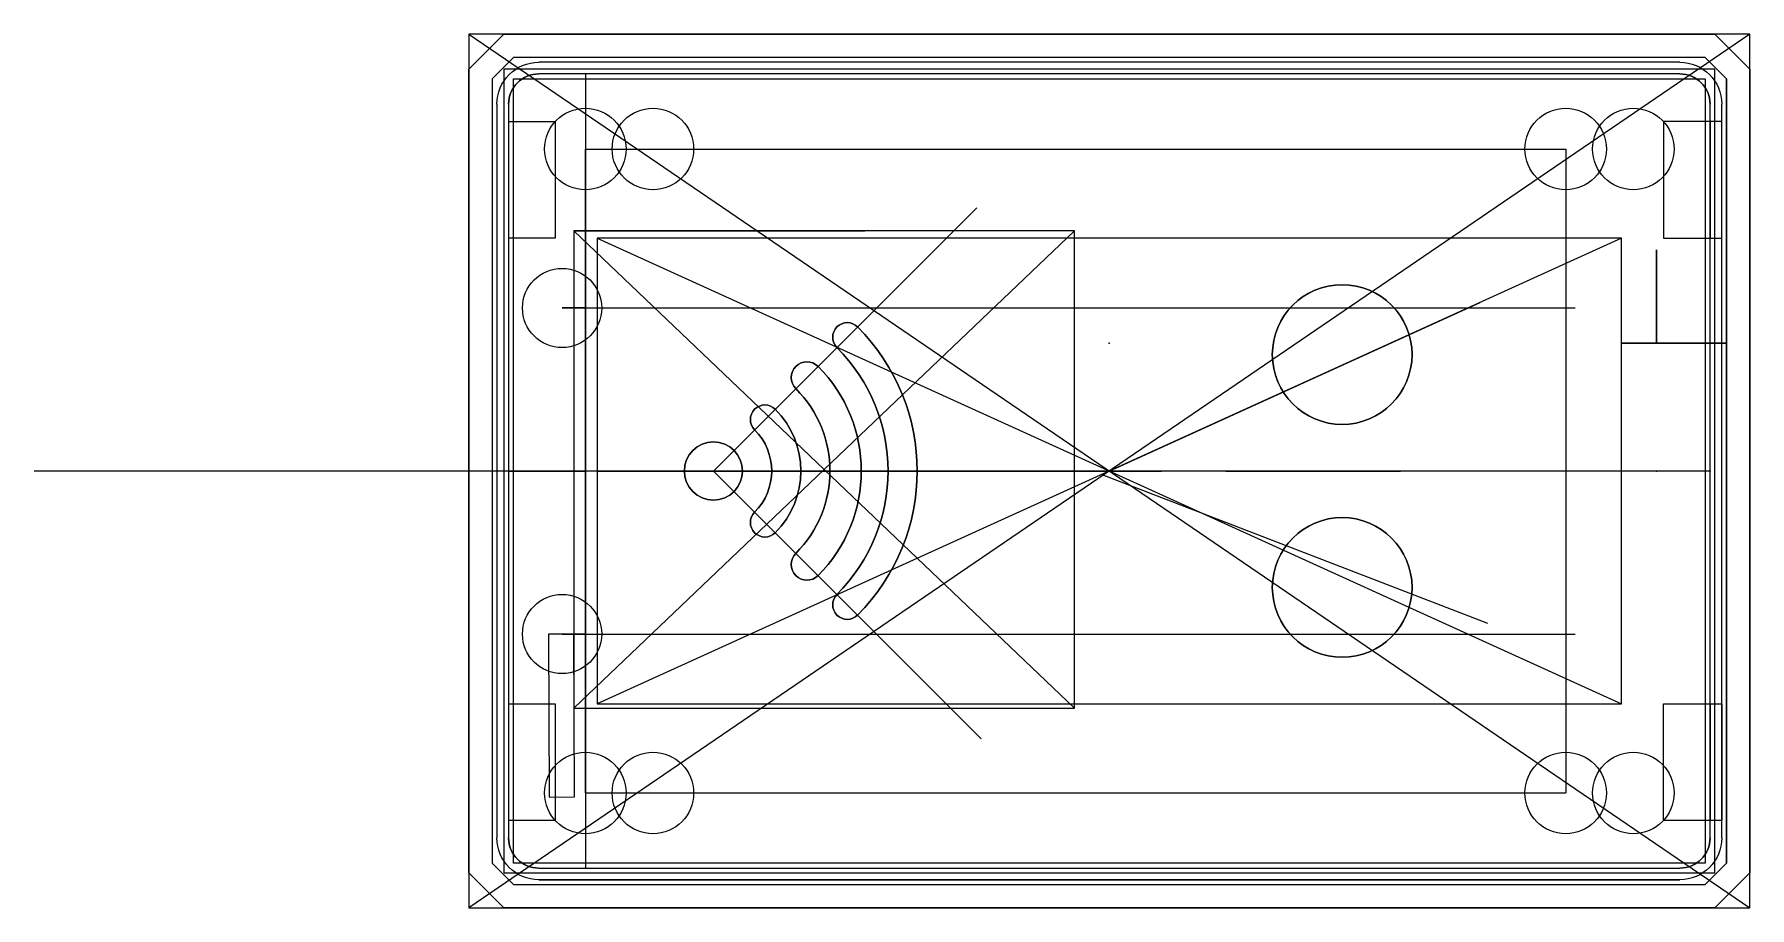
# Model space of a CAD drawing. Header units: centimetres. Extents: x -9.2 to 5.5, y -3.7 to 3.8.
import ezdxf

# ---------------------------------------------------------------- set-up
doc = ezdxf.new("R2010")
doc.units = ezdxf.units.CM
doc.header["$MEASUREMENT"] = 0
for name, color, linetype in [('Schloss Außen v14_Sketch1', 7, 'Continuous'), ('Schloss Außen v14_Sketch10', 7, 'Continuous'), ('Schloss Außen v14_Sketch11', 7, 'Continuous'), ('Schloss Außen v14_Sketch12', 7, 'Continuous'), ('Schloss Außen v14_Sketch13', 7, 'Continuous'), ('Schloss Außen v14_Sketch15', 7, 'Continuous'), ('Schloss Außen v14_Sketch16', 7, 'Continuous'), ('Schloss Außen v14_Sketch17', 7, 'Continuous'), ('Schloss Außen v14_Sketch18', 7, 'Continuous'), ('Schloss Außen v14_Sketch19', 7, 'Continuous'), ('Schloss Außen v14_Sketch2', 7, 'Continuous'), ('Schloss Außen v14_Sketch20', 7, 'Continuous'), ('Schloss Außen v14_Sketch21', 7, 'Continuous'), ('Schloss Außen v14_Sketch22', 7, 'Continuous'), ('Schloss Außen v14_Sketch3', 7, 'Continuous'), ('Schloss Außen v14_Sketch4', 7, 'Continuous'), ('Schloss Außen v14_Sketch5', 7, 'Continuous'), ('Schloss Außen v14_Sketch6', 7, 'Continuous'), ('Schloss Außen v14_Sketch7', 7, 'Continuous'), ('Schloss Außen v14_Sketch8', 7, 'Continuous')]:
    doc.layers.add(name, color=color, linetype=linetype)

msp = doc.modelspace()

# ---------------------------------------------------------------- linework, layer by layer
at = {"layer": 'Schloss Außen v14_Sketch1'}
for p, q in [((5.5, 3.75), (-5.5, -3.75)), ((-5.5, 3.75), (-5.5, -3.75)), ((5.5, 3.75), (-5.5, 3.75)), ((-5.5, 3.75), (5.5, -3.75)), ((5.5, -3.75), (5.5, 3.75)), ((-5.5, -3.75), (5.5, -3.75))]:
    msp.add_line(p, q, dxfattribs=at)
msp.add_point((0, 0), dxfattribs=at)
msp.add_point((0, 0), dxfattribs=at)
at = {"layer": 'Schloss Außen v14_Sketch10'}
for p, q in [((4.7, 1.098, 3.8), (4.7, 1.898, 3.8)), ((4.7, 1.898, 1.474), (4.7, 1.098, 1.474)), ((4.7, 1.098, 3.8), (4.7, 1.898, 3.8)), ((4.7, 1.898, 3.8), (4.7, 1.898, 1.474)), ((4.7, 1.898, 3.8), (4.7, 1.898, 1.474)), ((4.7, 1.898, 1.474), (4.7, 1.098, 1.474)), ((4.7, 1.098, 1.474), (4.7, 1.098, 3.8)), ((4.7, 1.098, 1.474), (4.7, 1.098, 3.8))]:
    msp.add_line(p, q, dxfattribs=at)
msp.add_point((4.7, 0), dxfattribs=at)
at = {"layer": 'Schloss Außen v14_Sketch11'}
for p, q in [((4.4, 1.098, 3.8), (4.4, 1.098, 1.474)), ((4.4, 1.098, 1.474), (5.3, 1.098, 1.474)), ((5.117, 1.098, 3.8), (4.4, 1.098, 3.8)), ((4.55, 1.098, 3.5), (4.69, 1.098, 3.5)), ((4.55, 1.098, 1.96), (4.55, 1.098, 3.5)), ((4.69, 1.098, 1.96), (4.55, 1.098, 1.96)), ((4.69, 1.098, 3.5), (4.69, 1.098, 1.96)), ((5.3, 1.098, 3.617), (5.117, 1.098, 3.8)), ((5.3, 1.098, 1.474), (5.3, 1.098, 3.617))]:
    msp.add_line(p, q, dxfattribs=at)
msp.add_point((0, 1.098), dxfattribs=at)
at = {"layer": 'Schloss Außen v14_Sketch12'}
for p, q in [((4.9, 3.41, 0.3), (-4.9, 3.41, 0.3)), ((-5.16, 3.15, 0.3), (-5.16, -3.15, 0.3)), ((5.16, -3.15, 0.3), (5.16, 3.15, 0.3)), ((4.76, 3, 0.3), (4.76, 2, 0.3)), ((5.26, 3, 0.3), (4.76, 3, 0.3)), ((5.26, 2, 0.3), (5.26, 3, 0.3)), ((4.76, 2, 0.3), (5.26, 2, 0.3)), ((5.16, 0, 0.3), (-5.16, 0, 0.3)), ((4.76, -3, 0.3), (4.76, -2, 0.3)), ((4.76, -2, 0.3), (5.26, -2, 0.3)), ((5.26, -2, 0.3), (5.26, -3, 0.3)), ((5.26, -3, 0.3), (4.76, -3, 0.3)), ((-4.9, -3.41, 0.3), (4.9, -3.41, 0.3))]:
    msp.add_line(p, q, dxfattribs=at)
for centre in [(-4.5, 2.765, 0.3), (3.92, 2.765, 0.3), (-4.5, -2.765, 0.3), (3.92, -2.765, 0.3)]:
    msp.add_circle(centre, 0.35, dxfattribs=at)
for centre, start, end in [((-4.9, 3.15, 0.3), 90, 180), ((4.9, 3.15, 0.3), 360, 90), ((-4.9, -3.15, 0.3), 180, 270), ((4.9, -3.15, 0.3), 270, 360)]:
    msp.add_arc(centre, 0.26, start, end, dxfattribs=at)
msp.add_point((0, 0, 0.3), dxfattribs=at)
at = {"layer": 'Schloss Außen v14_Sketch13'}
for p, q in [((5.16, 3, 1.3), (5.16, 2, 1.3)), ((5.16, 3, 1.3), (5.16, 3, 0.6)), ((5.16, 2, 0.6), (5.16, 3, 0.6)), ((5.16, 2, 1.3), (5.16, 3, 1.3)), ((5.16, 3, 0.6), (5.16, 3, 1.3)), ((5.16, 3, 0.6), (5.16, 2, 0.6)), ((5.16, 2, 0.6), (5.16, 2, 1.3)), ((5.16, 2, 1.3), (5.16, 2, 0.6)), ((5.16, -2, 1.3), (5.16, -2, 0.4)), ((5.16, -2, 0.4), (5.16, -3, 0.4)), ((5.16, -3, 1.3), (5.16, -2, 1.3)), ((5.16, -3, 0.4), (5.16, -3, 1.3))]:
    msp.add_line(p, q, dxfattribs=at)
msp.add_point((5.16, 0), dxfattribs=at)
at = {"layer": 'Schloss Außen v14_Sketch15'}
for p, q in [((-5.5, 3.45, 0.3), (-5.5, -3.45, 0.3)), ((-5.5, -3.45, 3.7), (-5.5, 3.45, 3.7)), ((-5.5, 3.45, 3.7), (-5.5, 3.45, 0.3)), ((-5.5, -2.5, 0.8), (-5.5, 2.5, 0.8)), ((-5.5, -3.45, 0.3), (-5.5, -3.45, 3.7))]:
    msp.add_line(p, q, dxfattribs=at)
at = {"layer": 'Schloss Außen v14_Sketch15', "extrusion": (-1, 0, 0)}
for centre, radius in [((-2.5, 0.8, 5.5), 0.28), ((-2.5, 0.8, 5.5), 0.25), ((2.5, 0.8, 5.5), 0.28), ((2.5, 0.8, 5.5), 0.25)]:
    msp.add_circle(centre, radius, dxfattribs=at)
at = {"layer": 'Schloss Außen v14_Sketch15'}
msp.add_point((-5.5, 0), dxfattribs=at)
at = {"layer": 'Schloss Außen v14_Sketch16'}
for p, q in [((-5.5, -3.45, 3.7), (-5.5, 3.45, 3.7)), ((-5.5, 3.45, 0.3), (-5.5, -3.45, 0.3)), ((-5.5, 3.45, 3.7), (-5.5, 3.45, 0.3)), ((-5.5, 3.15, 1.9), (-5.5, -3.15, 1.9)), ((-5.5, 3.1, 0.7), (-5.5, -2.9, 0.7)), ((-5.5, 1.099, 2.45), (-5.5, 1.101, 2.15)), ((-5.5, 1.101, 2.15), (-5.5, 0.002, 2.146)), ((-5.5, 1.1, 1.9), (-5.5, 1.1, 0.7)), ((-5.5, 1.1, 0.7), (-5.5, 0.1, 0.7)), ((-5.5, 1.1, 1.9), (-5.5, 0.1, 1.9)), ((-5.5, 0, 2.446), (-5.5, 1.099, 2.45)), ((-5.5, 0.1, 1.9), (-5.5, 0.1, 0.7)), ((-5.5, 0.002, 2.146), (-5.5, 0, 2.446)), ((-5.5, 0, 1.9), (-5.5, 0, 0.7)), ((-5.5, -3.45, 0.3), (-5.5, -3.45, 3.7))]:
    msp.add_line(p, q, dxfattribs=at)
at = {"layer": 'Schloss Außen v14_Sketch16', "extrusion": (-1, 0, 0)}
for centre in [(-2.5, 0.8, 5.5), (2.5, 0.8, 5.5)]:
    msp.add_circle(centre, 0.35, dxfattribs=at)
at = {"layer": 'Schloss Außen v14_Sketch16'}
for p in [(-5.5, 1.1, 2.3), (-5.5, 0.001, 2.296), (-5.5, 0)]:
    msp.add_point(p, dxfattribs=at)
at = {"layer": 'Schloss Außen v14_Sketch17'}
for p, q in [((-5.5, -3.45, 0.3), (-5.5, 3.45, 0.3)), ((-5.5, 3.45, 0.3), (-5.5, 3.45)), ((-5.5, 3.45), (-5.5, -3.45)), ((-5.5, 3.1, 0.7), (-5.5, -3.1, 0.7)), ((-5.5, -3.1, 1.8), (-5.5, 2.8, 1.8)), ((-5.5, 0.464, 1.8), (-5.5, 0.464, 0.7)), ((-5.5, -0.936, 1.8), (-5.5, 0.464, 1.8)), ((-5.5, 0.464, 0.7), (-5.5, -0.936, 0.7)), ((-5.5, 0, 1.8), (-5.5, 0, 0.7)), ((-5.5, -0.236, 1.8), (-5.5, -0.236, 0.7)), ((-5.5, -0.936, 1.8), (-5.5, -0.936, 0.7)), ((-5.5, -3.45), (-5.5, -3.45, 0.3))]:
    msp.add_line(p, q, dxfattribs=at)
msp.add_point((-5.5, 0), dxfattribs=at)
at = {"layer": 'Schloss Außen v14_Sketch18'}
for p, q in [((5.5, -3.45, 0.3), (5.5, 3.45, 0.3)), ((5.5, 3.45, 0.3), (5.5, 3.45, 3.7)), ((5.5, 3.45, 3.7), (5.5, -3.45, 3.7)), ((5.5, 3.15, 0.7), (5.5, 3.1, 0.7)), ((5.5, 3.15, 0.7), (5.5, 3.1, 0.7)), ((5.5, -3.15, 0.7), (5.5, 3.15, 0.7)), ((5.5, 2.8, 1.8), (5.5, -2.7, 1.8)), ((5.5, 0.936, 1.8), (5.5, 0.936, 0.7)), ((5.5, -0.464, 1.8), (5.5, 0.936, 1.8)), ((5.5, 0.936, 0.7), (5.5, -0.464, 0.7)), ((5.5, 0.236, 1.8), (5.5, 0.236, 0.7)), ((5.5, 0, 1.8), (5.5, 0, 0.7)), ((5.5, -0.464, 1.8), (5.5, -0.464, 0.7)), ((5.5, -3.45, 3.7), (5.5, -3.45, 0.3))]:
    msp.add_line(p, q, dxfattribs=at)
msp.add_point((5.5, 0), dxfattribs=at)
at = {"layer": 'Schloss Außen v14_Sketch19'}
for p, q in [((4.9, 3.41, 0.3), (-4.9, 3.41, 0.3)), ((-4.5, 3.41, 0.3), (-4.5, 0, 0.3)), ((-5.16, 3.15, 0.3), (-5.16, 3, 0.3)), ((5.16, -3.15, 0.3), (5.16, 3.15, 0.3)), ((-5.16, 3, 0.3), (-4.76, 3, 0.3)), ((-4.76, 3, 0.3), (-4.76, 2, 0.3)), ((-4.76, 2, 0.3), (-5.16, 2, 0.3)), ((-5.16, 2, 0.3), (-5.16, -2, 0.3)), ((-4.5, 1.4, 0.3), (-4.7, 1.4, 0.3)), ((-4.5, 0, 0.3), (-4.5, -3.41, 0.3)), ((-4.5, -1.4, 0.3), (-4.7, -1.4, 0.3)), ((-5.16, -2, 0.3), (-4.76, -2, 0.3)), ((-4.76, -2, 0.3), (-4.76, -3, 0.3)), ((-4.76, -3, 0.3), (-5.16, -3, 0.3)), ((-5.16, -3, 0.3), (-5.16, -3.15, 0.3)), ((-4.9, -3.41, 0.3), (4.9, -3.41, 0.3))]:
    msp.add_line(p, q, dxfattribs=at)
for centre in [(-3.92, 2.765, 0.3), (4.5, 2.765, 0.3), (-3.92, -2.765, 0.3), (4.5, -2.765, 0.3)]:
    msp.add_circle(centre, 0.35, dxfattribs=at)
for centre, start, end in [((-4.9, 3.15, 0.3), 90, 180), ((4.9, 3.15, 0.3), 0, 90), ((-4.9, -3.15, 0.3), 180, 270), ((4.9, -3.15, 0.3), 270, 360)]:
    msp.add_arc(centre, 0.26, start, end, dxfattribs=at)
msp.add_point((0, 0, 0.3), dxfattribs=at)
at = {"layer": 'Schloss Außen v14_Sketch2'}
for p, q in [((5.2, 3.45, 4), (-5.2, 3.45, 4)), ((-5.2, 3.45, 4), (-5.2, -3.45, 4)), ((5.2, -3.45, 4), (5.2, 3.45, 4)), ((-3.4, 0, 4), (-1.139, 2.261, 4)), ((4.4, 2, 4), (-4.4, 2, 4)), ((-4.4, 2, 4), (4.4, -2, 4)), ((4.4, 2, 4), (-4.4, -2, 4)), ((-4.4, 2, 4), (-4.4, -2, 4)), ((4.4, -2, 4), (4.4, 2, 4)), ((-0.064, -0.029, 4), (3.186, 1.448, 4)), ((-4.4, 0, 4), (-9.233, 0, 4)), ((-3.4, 0, 4), (-6.854, 0, 4)), ((-4.4, 0, 4), (0.447, 0, 4)), ((-3.4, 0, 4), (-0.553, 0, 4)), ((-3.4, 0, 4), (-0.877, 0, 4)), ((-3.4, 0, 4), (-1.1, -2.3, 4)), ((1, 0, 4), (2.5, 0, 4)), ((-0.064, -0.029, 4), (3.247, -1.308, 4)), ((-4.4, -2, 4), (4.4, -2, 4)), ((-5.2, -3.45, 4), (5.2, -3.45, 4))]:
    msp.add_line(p, q, dxfattribs=at)
for centre, radius in [((2, 1, 4), 0.6), ((-3.4, 0, 4), 0.25), ((2, -1, 4), 0.6)]:
    msp.add_circle(centre, radius, dxfattribs=at)
for centre, radius, start, end in [((-2.251, 1.149, 4), 0.125, 45, 225), ((-3.4, 0, 4), 1.75, 315, 45), ((-3.4, 0, 4), 1.5, 315, 45), ((-2.597, 0.803, 4), 0.135, 45, 225), ((-3.4, 0, 4), 1.27, 315, 45), ((-3.4, 0, 4), 1, 315, 45), ((-2.958, 0.442, 4), 0.125, 45, 225), ((-3.4, 0, 4), 0.75, 315, 45), ((-3.4, 0, 4), 0.5, 315, 45), ((-2.958, -0.442, 4), 0.125, 135, 315), ((-2.597, -0.803, 4), 0.135, 135, 315), ((-2.251, -1.149, 4), 0.125, 135, 315)]:
    msp.add_arc(centre, radius, start, end, dxfattribs=at)
msp.add_point((0, 0, 4), dxfattribs=at)
msp.add_point((0, 0, 4), dxfattribs=at)
at = {"layer": 'Schloss Außen v14_Sketch20'}
for p, q in [((4.9, 3.41, 0.3), (-4.9, 3.41, 0.3)), ((-5.16, 3.15, 0.3), (-5.16, 3, 0.3)), ((5.16, -3.15, 0.3), (5.16, 3.15, 0.3)), ((-5.16, 3, 0.3), (-4.76, 3, 0.3)), ((-4.76, 3, 0.3), (-4.76, 2, 0.3)), ((-5.16, 2, 0.3), (-5.16, -2, 0.3)), ((-4.76, 2, 0.3), (-5.16, 2, 0.3)), ((-4.7, 1.4, 0.3), (4, 1.4, 0.3)), ((-4.7, -1.4, 0.3), (4, -1.4, 0.3)), ((-5.16, -2, 0.3), (-4.76, -2, 0.3)), ((-4.76, -2, 0.3), (-4.76, -3, 0.3)), ((-4.76, -3, 0.3), (-5.16, -3, 0.3)), ((-5.16, -3, 0.3), (-5.16, -3.15, 0.3)), ((-4.9, -3.41, 0.3), (4.9, -3.41, 0.3))]:
    msp.add_line(p, q, dxfattribs=at)
for centre, radius in [((-3.92, 2.765, 0.3), 0.35), ((4.5, 2.765, 0.3), 0.35), ((-4.7, 1.4, 0.3), 0.34), ((-4.7, -1.4, 0.3), 0.34), ((-3.92, -2.765, 0.3), 0.35), ((4.5, -2.765, 0.3), 0.35)]:
    msp.add_circle(centre, radius, dxfattribs=at)
for centre, start, end in [((-4.9, 3.15, 0.3), 90, 180), ((4.9, 3.15, 0.3), 0, 90), ((-4.9, -3.15, 0.3), 180, 270), ((4.9, -3.15, 0.3), 270, 360)]:
    msp.add_arc(centre, 0.26, start, end, dxfattribs=at)
msp.add_point((0, 0, 0.3), dxfattribs=at)
at = {"layer": 'Schloss Außen v14_Sketch21'}
for p, q in [((5.2, -3.75, 3.7), (-5.2, -3.75, 3.7)), ((-5.2, -3.75, 0.3), (5.2, -3.75, 0.3)), ((-5.2, -3.75, 3.7), (-5.2, -3.75, 0.3)), ((2.2, -3.75, 2.4), (3.5, -3.75, 2.4)), ((3.5, -3.75, 1.7), (2.2, -3.75, 1.7)), ((2.2, -3.75, 1.7), (2.2, -3.75, 2.4)), ((2.205, -3.75, 2.395), (3.505, -3.75, 2.394)), ((2.206, -3.75, 2.651), (2.205, -3.75, 2.395)), ((3.506, -3.75, 2.65), (2.206, -3.75, 2.651)), ((3.5, -3.75, 2.4), (3.5, -3.75, 1.7)), ((3.505, -3.75, 2.394), (3.506, -3.75, 2.65)), ((5.2, -3.75, 0.3), (5.2, -3.75, 3.7))]:
    msp.add_line(p, q, dxfattribs=at)
for p in [(0, -3.75), (2.206, -3.75, 2.523), (3.505, -3.75, 2.522)]:
    msp.add_point(p, dxfattribs=at)
at = {"layer": 'Schloss Außen v14_Sketch22'}
for p, q in [((-5.2, 3.45, 4), (-5.2, -3.45, 4)), ((5.2, 3.45, 4), (-5.2, 3.45, 4)), ((5.2, -3.45, 4), (5.2, 3.45, 4)), ((-4.6, -1.4, 4), (-4.818, -1.401, 4)), ((-4.818, -1.401, 4), (-4.81, -2.8, 4)), ((-4.592, -2.799, 4), (-4.6, -1.4, 4)), ((-4.81, -2.8, 4), (-4.592, -2.799, 4)), ((-5.2, -3.45, 4), (5.2, -3.45, 4))]:
    msp.add_line(p, q, dxfattribs=at)
for centre, radius in [((2, 1, 4), 0.6), ((-3.4, 0, 4), 0.25), ((2, -1, 4), 0.6)]:
    msp.add_circle(centre, radius, dxfattribs=at)
for centre, radius, start, end in [((-2.251, 1.149, 4), 0.125, 45, 225), ((-3.4, 0, 4), 1.75, 315, 45), ((-3.4, 0, 4), 1.5, 315, 45), ((-2.597, 0.803, 4), 0.135, 45, 225), ((-3.4, 0, 4), 1.27, 315, 45), ((-3.4, 0, 4), 1, 315, 45), ((-2.958, 0.442, 4), 0.125, 45, 225), ((-3.4, 0, 4), 0.75, 315, 45), ((-3.4, 0, 4), 0.5, 315, 45), ((-2.958, -0.442, 4), 0.125, 135, 315), ((-2.597, -0.803, 4), 0.135, 135, 315), ((-2.251, -1.149, 4), 0.125, 135, 315)]:
    msp.add_arc(centre, radius, start, end, dxfattribs=at)
msp.add_point((0, 0, 4), dxfattribs=at)
at = {"layer": 'Schloss Außen v14_Sketch3'}
for p, q in [((-5.5, 3.45, 0.3), (-5.2, 3.75, 0.3)), ((-5.2, 3.75, 0.3), (5.2, 3.75, 0.3)), ((5.2, 3.75, 0.3), (5.5, 3.45, 0.3)), ((-5.117, 3.55, 0.3), (-5.3, 3.367, 0.3)), ((5.117, 3.55, 0.3), (-5.117, 3.55, 0.3)), ((5.3, 3.367, 0.3), (5.117, 3.55, 0.3)), ((-5.5, -3.45, 0.3), (-5.5, 3.45, 0.3)), ((4.9, 3.51, 0.3), (-4.9, 3.51, 0.3)), ((4.9, 3.41, 0.3), (-4.9, 3.41, 0.3)), ((5.5, 3.45, 0.3), (5.5, -3.45, 0.3)), ((-5.3, 3.367, 0.3), (-5.3, -3.367, 0.3)), ((5.3, -3.367, 0.3), (5.3, 3.367, 0.3)), ((-5.26, 3.15, 0.3), (-5.26, -3.15, 0.3)), ((-5.16, 3.15, 0.3), (-5.16, -3.15, 0.3)), ((5.16, -3.15, 0.3), (5.16, 3.15, 0.3)), ((5.26, -3.15, 0.3), (5.26, 3.15, 0.3)), ((-5.3, -3.367, 0.3), (-5.117, -3.55, 0.3)), ((5.117, -3.55, 0.3), (5.3, -3.367, 0.3)), ((-5.2, -3.75, 0.3), (-5.5, -3.45, 0.3)), ((-4.9, -3.41, 0.3), (4.9, -3.41, 0.3)), ((-4.9, -3.51, 0.3), (4.9, -3.51, 0.3)), ((5.5, -3.45, 0.3), (5.2, -3.75, 0.3)), ((-5.117, -3.55, 0.3), (5.117, -3.55, 0.3)), ((5.2, -3.75, 0.3), (-5.2, -3.75, 0.3))]:
    msp.add_line(p, q, dxfattribs=at)
at = {"layer": 'Schloss Außen v14_Sketch3', "extrusion": (0, 0, -1)}
for centre, radius, start, end in [((4.9, 3.15, -0.3), 0.36, 0, 90), ((4.9, 3.15, -0.3), 0.26, 0, 90), ((-4.9, 3.15, -0.3), 0.36, 90, 180), ((-4.9, 3.15, -0.3), 0.26, 90, 180), ((4.9, -3.15, -0.3), 0.36, 270, 360), ((4.9, -3.15, -0.3), 0.26, 270, 360), ((-4.9, -3.15, -0.3), 0.36, 180, 270), ((-4.9, -3.15, -0.3), 0.26, 180, 270)]:
    msp.add_arc(centre, radius, start, end, dxfattribs=at)
at = {"layer": 'Schloss Außen v14_Sketch3'}
msp.add_point((0, 0, 0.3), dxfattribs=at)
at = {"layer": 'Schloss Außen v14_Sketch4'}
for p, q in [((-4.9, -3.51, 0.3), (4.9, -3.51, 0.3)), ((-4.9, -3.51, 0.6), (-4.9, -3.51, 0.3)), ((4.9, -3.51, 0.6), (-4.9, -3.51, 0.6)), ((0.4, -3.51, 0.6), (-0.4, -3.51, 0.6)), ((-0.4, -3.51, 0.6), (-0.4, -3.51, 0.525)), ((-0.4, -3.51, 0.525), (0.4, -3.51, 0.525)), ((0, -3.51, 0.6), (0, -3.51, 0.525)), ((0.4, -3.51, 0.525), (0.4, -3.51, 0.6)), ((4.9, -3.51, 0.3), (4.9, -3.51, 0.6))]:
    msp.add_line(p, q, dxfattribs=at)
msp.add_point((0, -3.51), dxfattribs=at)
at = {"layer": 'Schloss Außen v14_Sketch5'}
for p, q in [((4.9, 3.41, 0.3), (-4.9, 3.41, 0.3)), ((-5.16, 3.15, 0.3), (-5.16, -3.15, 0.3)), ((5.16, -3.15, 0.3), (5.16, 3.15, 0.3)), ((-4.5, -2.765, 0.3), (-4.5, 2.765, 0.3)), ((-4.5, 2.765, 0.3), (3.92, 2.765, 0.3)), ((-5.16, 0, 0.3), (-4.5, 0, 0.3)), ((-4.5, -2.765, 0.3), (3.92, -2.765, 0.3)), ((-4.9, -3.41, 0.3), (4.9, -3.41, 0.3))]:
    msp.add_line(p, q, dxfattribs=at)
for centre in [(-4.5, 2.765, 0.3), (3.92, 2.765, 0.3), (-4.5, -2.765, 0.3), (3.92, -2.765, 0.3)]:
    msp.add_circle(centre, 0.35, dxfattribs=at)
for centre, start, end in [((-4.9, 3.15, 0.3), 90, 180), ((4.9, 3.15, 0.3), 360, 90), ((-4.9, -3.15, 0.3), 180, 270), ((4.9, -3.15, 0.3), 270, 360)]:
    msp.add_arc(centre, 0.26, start, end, dxfattribs=at)
msp.add_point((0, 0, 0.3), dxfattribs=at)
at = {"layer": 'Schloss Außen v14_Sketch6'}
for p, q in [((-4.5, 2.765, 0.7), (3.92, 2.765, 0.7)), ((3.92, 2.765, 0.7), (3.92, -2.765, 0.7))]:
    msp.add_line(p, q, dxfattribs=at)
for centre in [(-4.5, 2.765, 0.7), (-4.5, 2.765, 0.7), (3.92, -2.765, 0.7)]:
    msp.add_circle(centre, 0.35, dxfattribs=at)
msp.add_point((0, 0, 0.7), dxfattribs=at)
at = {"layer": 'Schloss Außen v14_Sketch7'}
for p, q in [((-5.117, -3.367, 3.8), (-5.117, 3.367, 3.8)), ((-5.117, 3.367, 3.8), (5.117, 3.367, 3.8)), ((5.117, 3.367, 3.8), (5.117, -3.367, 3.8)), ((-4.6, 2.063, 3.8), (-0.3, -2.037, 3.8)), ((-0.3, 2.063, 3.8), (-4.6, 2.063, 3.8)), ((-4.6, 2.063, 3.8), (-2.1, 2.063, 3.8)), ((-0.3, 2.063, 3.8), (-4.6, -2.037, 3.8)), ((-4.6, 2.063, 3.8), (-4.6, -2.037, 3.8)), ((-0.3, -2.037, 3.8), (-0.3, 2.063, 3.8)), ((-4.6, -2.037, 3.8), (-2.1, -2.037, 3.8)), ((-4.6, -2.037, 3.8), (-0.3, -2.037, 3.8)), ((5.117, -3.367, 3.8), (-5.117, -3.367, 3.8))]:
    msp.add_line(p, q, dxfattribs=at)
at = {"layer": 'Schloss Außen v14_Sketch7', "extrusion": (0, 0, -1)}
for centre, radius in [((-2, 1, -3.8), 0.6), ((3.4, 0, -3.8), 0.25), ((-2, -1, -3.8), 0.6)]:
    msp.add_circle(centre, radius, dxfattribs=at)
for centre, radius, start, end in [((2.251, 1.149, -3.8), 0.125, 315, 135), ((3.4, 0, -3.8), 1.75, 135, 225), ((3.4, 0, -3.8), 1.5, 135, 225), ((2.597, 0.803, -3.8), 0.135, 315, 135), ((3.4, 0, -3.8), 1.27, 135, 225), ((3.4, 0, -3.8), 1, 135, 225), ((2.958, 0.442, -3.8), 0.125, 315, 135), ((3.4, 0, -3.8), 0.75, 135, 225), ((3.4, 0, -3.8), 0.5, 135, 225), ((2.958, -0.442, -3.8), 0.125, 225, 45), ((2.597, -0.803, -3.8), 0.135, 225, 45), ((2.251, -1.149, -3.8), 0.125, 225, 45)]:
    msp.add_arc(centre, radius, start, end, dxfattribs=at)
at = {"layer": 'Schloss Außen v14_Sketch7'}
for p in [(-2.45, 0.013, 3.8), (0, 0, 3.8)]:
    msp.add_point(p, dxfattribs=at)
at = {"layer": 'Schloss Außen v14_Sketch8'}
for p, q in [((5.3, 3.367, 0.3), (5.3, -3.367, 0.3)), ((5.3, 3.367, 3.617), (5.3, 3.367, 0.3)), ((5.3, -3.367, 3.617), (5.3, 3.367, 3.617)), ((5.3, 1.898, 3.974), (5.3, 1.898, 1.474)), ((5.3, 1.098, 3.974), (5.3, 1.898, 1.474)), ((5.3, 1.898, 3.974), (5.3, 1.098, 1.474)), ((5.3, 1.098, 3.974), (5.3, 1.898, 3.974)), ((5.3, 1.898, 1.474), (5.3, 1.098, 1.474)), ((5.3, 1.098, 1.474), (5.3, 1.098, 3.974)), ((5.3, 0.402, 0.602), (5.3, -0.402, 0.602)), ((5.3, 0.402, 0.523), (5.3, 0.402, 0.602)), ((5.3, -0.402, 0.523), (5.3, 0.402, 0.523)), ((5.3, -0.402, 0.602), (5.3, -0.402, 0.523)), ((5.3, -3.367, 0.3), (5.3, -3.367, 3.617))]:
    msp.add_line(p, q, dxfattribs=at)
for p in [(5.3, 1.498, 2.724), (5.3, 0)]:
    msp.add_point(p, dxfattribs=at)

doc.saveas('drawing.dxf')
